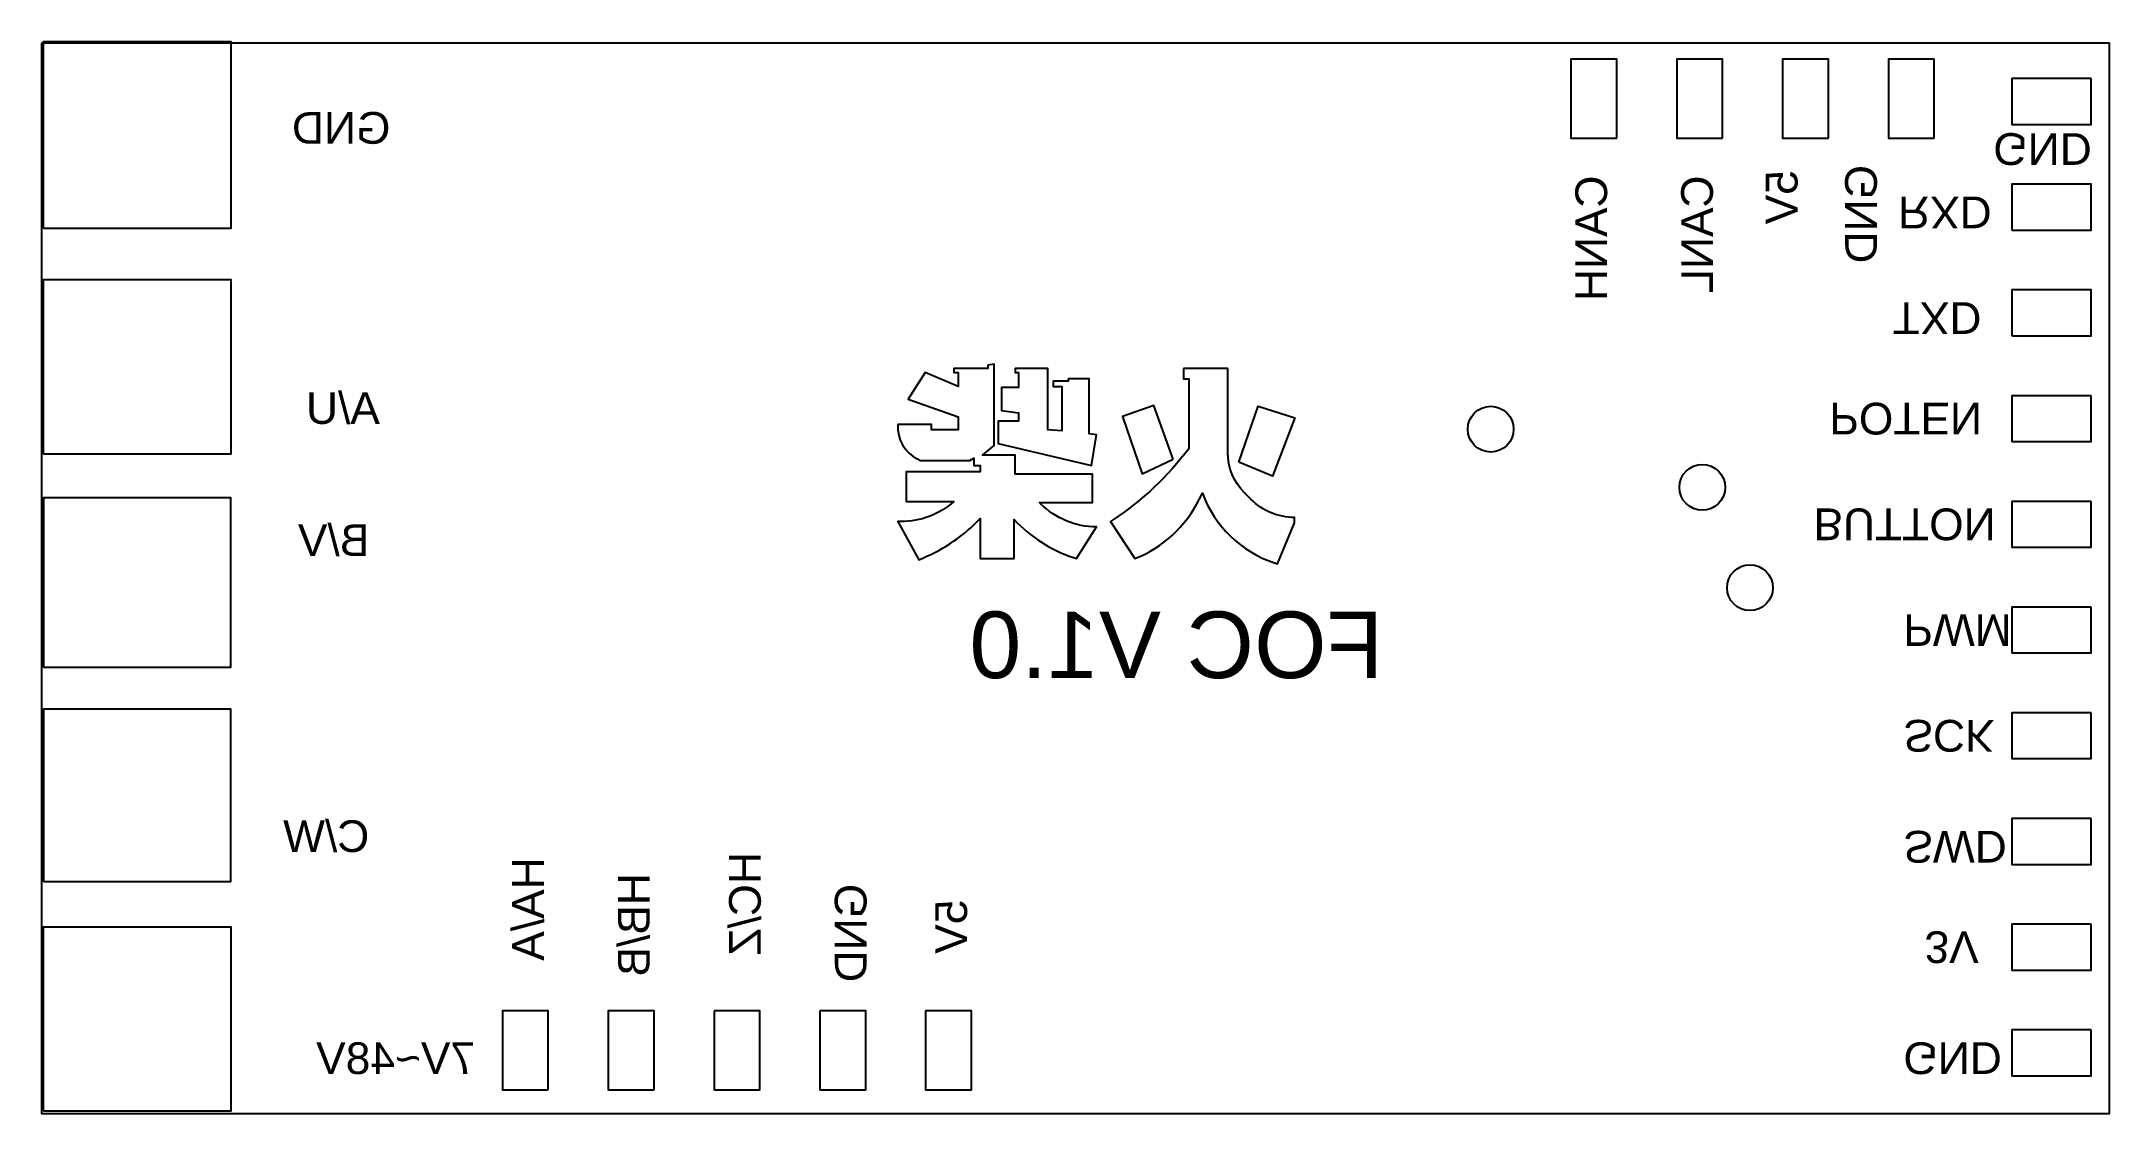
# Model space of a CAD drawing. Header units: millimetres. Extents: x 200 to 249.7, y 200 to 225.8.
import ezdxf

# ---------------------------------------------------------------- set-up
doc = ezdxf.new("R2010")
doc.units = ezdxf.units.MM
doc.layers.add('MAINB', color=85, linetype='Continuous')
doc.styles.get("Standard").update_dxf_attribs({"font": 'arial.ttf'})

msp = doc.modelspace()

# ---------------------------------------------------------------- linework, layer by layer
at = {"layer": 'MAINB'}
for points in [[(200, 225.717), (200, 200), (249.657, 200), (249.657, 225.717)], [(200.051, 221.264), (200.051, 225.764), (204.551, 225.764), (204.551, 221.264)], [(237.825, 223.434), (237.825, 225.334), (236.724, 225.334), (236.724, 223.434)], [(240.365, 223.434), (240.365, 225.334), (239.264, 225.334), (239.264, 223.434)], [(242.905, 223.434), (242.905, 225.334), (241.804, 225.334), (241.804, 223.434)], [(245.445, 223.434), (245.445, 225.334), (244.344, 225.334), (244.344, 223.434)], [(249.21, 224.871), (247.31, 224.871), (247.31, 223.77), (249.21, 223.77)], [(247.31, 221.23), (249.21, 221.23), (249.21, 222.331), (247.31, 222.331)], [(200.051, 215.842), (200.051, 220.043), (204.551, 220.043), (204.551, 215.842)], [(247.31, 218.69), (249.21, 218.69), (249.21, 219.791), (247.31, 219.791)], [(224.651, 217.653), (224.651, 217.602), (224.295, 217.602), (224.295, 217.475), (224.498, 217.475), (224.498, 216.408), (224.168, 216.434), (224.168, 217.907), (223.381, 217.907), (223.381, 217.805), (223.457, 217.805), (223.457, 217.45), (223.05, 217.45), (223.05, 216.891), (223.457, 216.84), (223.457, 216.637), (222.974, 216.637), (222.974, 216.104), (225.209, 215.57), (225.336, 216.307), (225.159, 216.332), (225.159, 217.653)], [(227.176, 215.729), (226.711, 217.013), (225.96, 216.752), (226.426, 215.376)], [(249.21, 217.251), (247.31, 217.251), (247.31, 216.15), (249.21, 216.15)], [(228.752, 215.655), (229.211, 217), (230.091, 216.721), (229.558, 215.314)], [(200.051, 210.731), (204.551, 210.731), (204.551, 214.795), (200.051, 214.795)], [(249.21, 214.711), (247.31, 214.711), (247.31, 213.61), (249.21, 213.61)], [(249.21, 212.171), (247.31, 212.171), (247.31, 211.07), (249.21, 211.07)], [(200.051, 205.582), (204.551, 205.582), (204.551, 209.715), (200.051, 209.715)], [(249.21, 209.631), (247.31, 209.631), (247.31, 208.53), (249.21, 208.53)], [(249.21, 207.091), (247.31, 207.091), (247.31, 205.99), (249.21, 205.99)], [(200.051, 200.063), (200.051, 204.487), (204.551, 204.487), (204.551, 200.063)], [(249.21, 204.551), (247.31, 204.551), (247.31, 203.45), (249.21, 203.45)], [(212.171, 200.574), (212.171, 202.474), (211.07, 202.474), (211.07, 200.574)], [(214.711, 200.574), (214.711, 202.474), (213.61, 202.474), (213.61, 200.574)], [(216.15, 202.474), (216.15, 200.574), (217.251, 200.574), (217.251, 202.474)], [(218.69, 202.474), (218.69, 200.574), (219.791, 200.574), (219.791, 202.474)], [(221.23, 202.474), (221.23, 200.574), (222.331, 200.574), (222.331, 202.474)], [(249.21, 202.011), (247.31, 202.011), (247.31, 200.91), (249.21, 200.91)]]:
    msp.add_lwpolyline(points, close=True, dxfattribs=at)
for points in [[(222.72, 217.983), (222.72, 217.907), (221.907, 217.907), (221.907, 217.805), (222.009, 217.805), (222.009, 217.475), (221.222, 217.805), (220.815, 217.17), (222.009, 216.739), (222.009, 216.434), (221.374, 216.434), (221.374, 216.561), (220.561, 216.561, 0.300999), (221.044, 215.723), (221.095, 215.697), (222.288, 215.697), (222.39, 215.748), (222.39, 215.57), (222.542, 215.57), (222.542, 215.418), (220.764, 215.418), (220.764, 214.707), (221.907, 214.707, -0.183597), (220.637, 214.224), (220.561, 214.224), (221.069, 213.31, 0.103283), (222.466, 214.224), (222.542, 214.3), (222.542, 213.335), (223.355, 213.335), (223.355, 214.275, 0.125443), (224.778, 213.36), (224.854, 213.335), (225.336, 214.097, -0.198522), (223.99, 214.656), (223.965, 214.681), (225.235, 214.681), (225.235, 215.367), (223.381, 215.367), (223.381, 215.824), (222.593, 215.824), (222.873, 216.053), (222.873, 218.009)], [(227.419, 217.907), (227.419, 217.653), (227.546, 217.653), (227.546, 215.977, -0.084407), (225.743, 214.275), (225.667, 214.224), (226.251, 213.335, 0.184274), (227.8, 214.757), (227.876, 214.91, 0.228204), (229.604, 213.233), (229.68, 213.208), (230.086, 214.199), (230.086, 214.326, -0.198906), (229.046, 214.757), (228.892, 214.91, -0.198912), (228.486, 215.891), (228.486, 217.907)]]:
    msp.add_lwpolyline(points, format="xyb", close=True, dxfattribs=at)
for centre in [(234.798, 216.446), (239.878, 215.049), (241.021, 212.636)]:
    msp.add_circle(centre, 0.55, dxfattribs=at)

# ---------------------------------------------------------------- texts
at = {"layer": 'MAINB', "text_generation_flag": 2}
for s, height, p in [('GND', 0.762, (208.382, 223.304)), ('A/U', 0.762, (208.128, 216.573)), ('B/V', 0.762, (207.874, 213.398)), ('FOC V1.0', 1.6002, (232.22, 210.465)), ('C/W', 0.762, (207.874, 206.286)), ('7V~48V', 0.762, (210.414, 200.952))]:
    msp.add_text(s, height=height, dxfattribs=at).set_placement(p)
for s, rotation, p in [('GND', 180, (246.863, 223.558)), ('CANH', 90, (237.592, 222.542)), ('CANL', 90, (240.132, 222.542)), ('5V', 90, (242.164, 222.669)), ('GND', 90, (244.069, 222.796)), ('RXD', 180, (244.577, 222.034)), ('TXD', 180, (244.45, 219.494)), ('POTEN', 180, (242.926, 217.081)), ('BUTTON', 180, (242.545, 214.541)), ('PWM', 180, (244.704, 212.001)), ('SCK', 180, (244.704, 209.461)), ('SWD', 180, (244.704, 206.794)), ('HC/Z', 90, (217.272, 206.286)), ('HA/A', 90, (212.065, 206.159)), ('HB/B', 90, (214.605, 205.778)), ('GND', 90, (219.812, 205.524)), ('5V', 90, (222.225, 205.143)), ('3V', 180, (245.212, 204.381)), ('GND', 180, (244.704, 201.714))]:
    msp.add_text(s, height=0.762, rotation=rotation, dxfattribs=at).set_placement(p)

doc.saveas('drawing.dxf')
